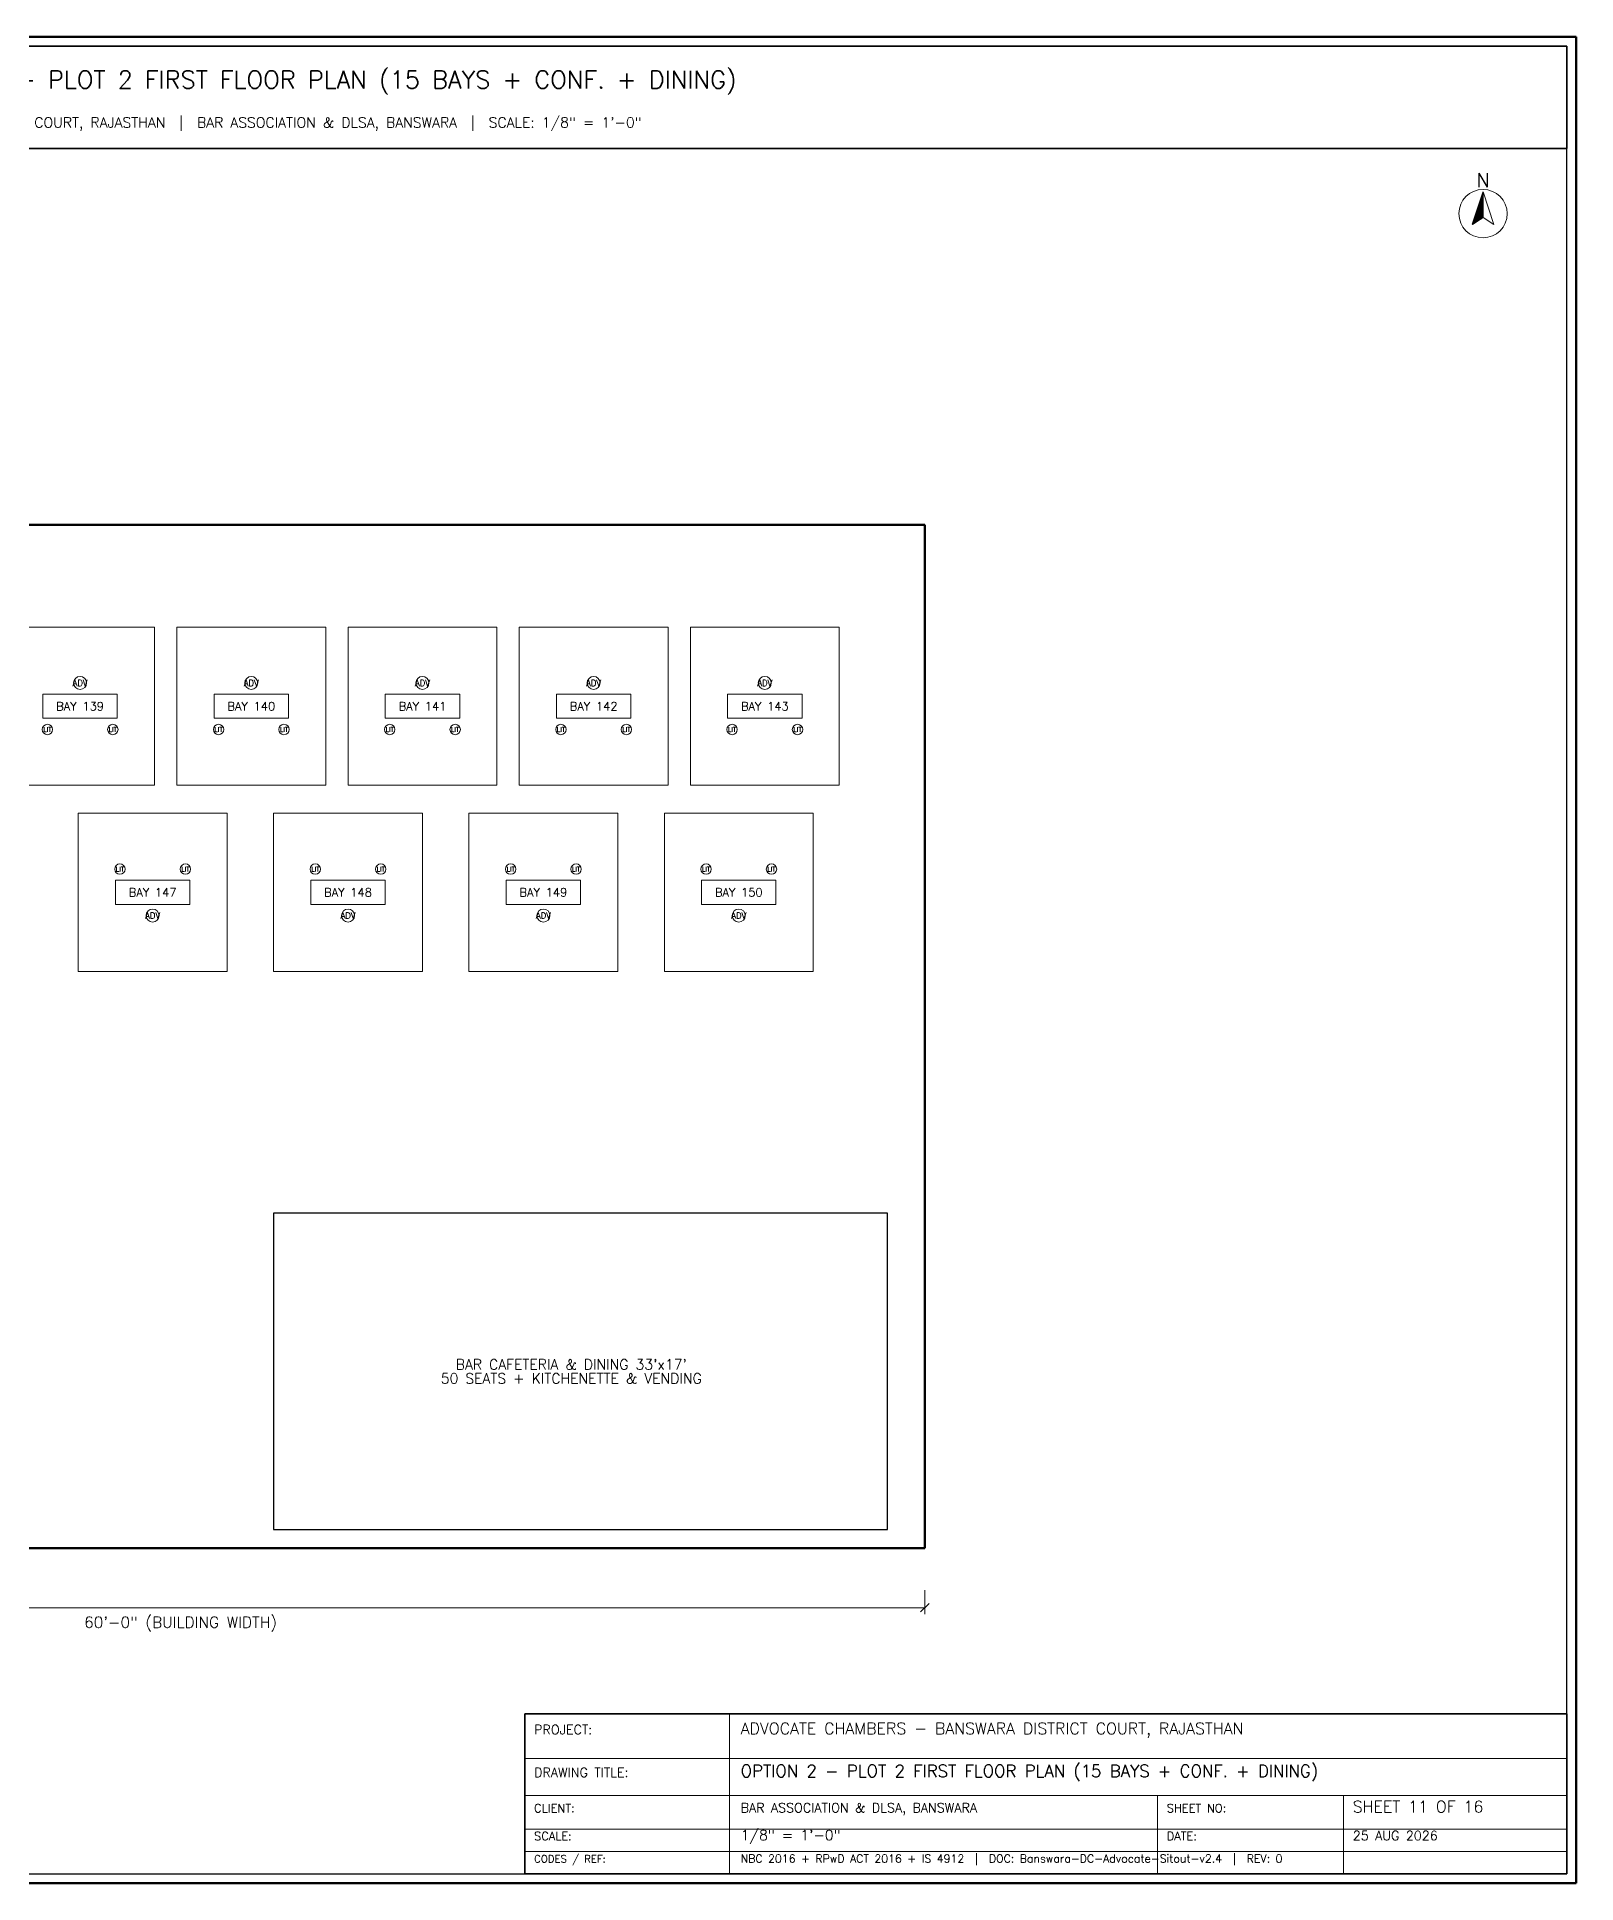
# Model space of a CAD drawing. Header units: inches. Extents: x 0 to 1800, y 0 to 1191.
# Drawn here: x 807 to 1800, y 0 to 1191 of the extents above; entities that cross this region are included whole.
import ezdxf
from ezdxf.enums import TextEntityAlignment as Align

# ---------------------------------------------------------------- set-up
doc = ezdxf.new("R2010")
doc.units = ezdxf.units.IN
doc.header["$MEASUREMENT"] = 0
for name, color, linetype in [('A-BAY', 3, 'Continuous'), ('A-DIM', 4, 'Continuous'), ('A-FURN', 1, 'Continuous'), ('A-JALI', 6, 'Continuous'), ('A-TEXT', 7, 'Continuous'), ('A-TEXT-TTL', 7, 'Continuous'), ('A-TTLB', 7, 'Continuous'), ('A-WALL', 7, 'Continuous')]:
    doc.layers.add(name, color=color, linetype=linetype)
doc.styles.add('SIMPLEX', font='simplex.shx')

msp = doc.modelspace()

# ---------------------------------------------------------------- hatches: boundary and pattern name
at = {"layer": 'A-TTLB'}
h = msp.add_hatch(dxfattribs=at)
h.set_pattern_fill('SOLID')
h.paths.add_polyline_path([(1740, 1090.7), (1733, 1069.6), (1740, 1074.3)])

# ---------------------------------------------------------------- linework, layer by layer
at = {"layer": 'A-BAY', "lineweight": 15}
for p, q in [((883.2, 708), (883.2, 810)), ((993.6, 708), (993.6, 810)), ((1104, 708), (1104, 810)), ((1214.4, 708), (1214.4, 810)), ((1324.8, 708), (1324.8, 810)), ((787.2, 708), (883.2, 708)), ((897.6, 708), (993.6, 708)), ((1008, 708), (1104, 708)), ((1118.4, 708), (1214.4, 708)), ((1228.8, 708), (1324.8, 708)), ((930, 588), (930, 690)), ((1056, 588), (1056, 690)), ((1182, 588), (1182, 690)), ((1308, 588), (1308, 690)), ((834, 588), (930, 588)), ((960, 588), (1056, 588)), ((1086, 588), (1182, 588)), ((1212, 588), (1308, 588))]:
    msp.add_line(p, q, dxfattribs=at)
at = {"layer": 'A-DIM', "lineweight": 30}
msp.add_line((1377.3, 174.9), (1382.7, 180.3), dxfattribs=at)
at = {"layer": 'A-DIM', "lineweight": 13}
msp.add_line((1380, 189), (1380, 173.4), dxfattribs=at)
at = {"layer": 'A-DIM', "lineweight": 18}
msp.add_line((420, 177.6), (1380, 177.6), dxfattribs=at)
at = {"layer": 'A-FURN', "lineweight": 20}
for p, q in [((859.2, 766.8), (811.2, 766.8)), ((811.2, 766.8), (811.2, 751.2)), ((859.2, 751.2), (859.2, 766.8)), ((969.6, 766.8), (921.6, 766.8)), ((921.6, 766.8), (921.6, 751.2)), ((969.6, 751.2), (969.6, 766.8)), ((1080, 766.8), (1032, 766.8)), ((1032, 766.8), (1032, 751.2)), ((1080, 751.2), (1080, 766.8)), ((1190.4, 766.8), (1142.4, 766.8)), ((1142.4, 766.8), (1142.4, 751.2)), ((1190.4, 751.2), (1190.4, 766.8)), ((1300.8, 766.8), (1252.8, 766.8)), ((1252.8, 766.8), (1252.8, 751.2)), ((1300.8, 751.2), (1300.8, 766.8)), ((811.2, 751.2), (859.2, 751.2)), ((921.6, 751.2), (969.6, 751.2)), ((1032, 751.2), (1080, 751.2)), ((1142.4, 751.2), (1190.4, 751.2)), ((1252.8, 751.2), (1300.8, 751.2)), ((906, 646.8), (858, 646.8)), ((858, 646.8), (858, 631.2)), ((906, 631.2), (906, 646.8)), ((1032, 646.8), (984, 646.8)), ((984, 646.8), (984, 631.2)), ((1032, 631.2), (1032, 646.8)), ((1158, 646.8), (1110, 646.8)), ((1110, 646.8), (1110, 631.2)), ((1158, 631.2), (1158, 646.8)), ((1284, 646.8), (1236, 646.8)), ((1236, 646.8), (1236, 631.2)), ((1284, 631.2), (1284, 646.8)), ((858, 631.2), (906, 631.2)), ((984, 631.2), (1032, 631.2)), ((1110, 631.2), (1158, 631.2)), ((1236, 631.2), (1284, 631.2))]:
    msp.add_line(p, q, dxfattribs=at)
at = {"layer": 'A-FURN', "lineweight": 30}
for p, q in [((1356, 432), (960, 432)), ((960, 432), (960, 228)), ((1356, 228), (1356, 432)), ((960, 228), (1356, 228))]:
    msp.add_line(p, q, dxfattribs=at)
at = {"layer": 'A-FURN', "lineweight": 18}
for centre in [(835.2, 774), (945.6, 774), (1056, 774), (1166.4, 774), (1276.8, 774), (882, 624), (1008, 624), (1134, 624), (1260, 624)]:
    msp.add_circle(centre, 4.2, dxfattribs=at)
at = {"layer": 'A-FURN', "lineweight": 15}
for centre in [(814.1, 744), (856.3, 744), (924.5, 744), (966.7, 744), (1034.9, 744), (1077.1, 744), (1145.3, 744), (1187.5, 744), (1255.7, 744), (1297.9, 744), (860.9, 654), (903.1, 654), (986.9, 654), (1029.1, 654), (1112.9, 654), (1155.1, 654), (1238.9, 654), (1281.1, 654)]:
    msp.add_circle(centre, 3.36, dxfattribs=at)
at = {"layer": 'A-JALI', "lineweight": 20}
for p, q in [((787.2, 810), (883.2, 810)), ((897.6, 810), (993.6, 810)), ((897.6, 708), (897.6, 810)), ((1008, 810), (1104, 810)), ((1008, 708), (1008, 810)), ((1118.4, 810), (1214.4, 810)), ((1118.4, 708), (1118.4, 810)), ((1228.8, 810), (1324.8, 810)), ((1228.8, 708), (1228.8, 810)), ((834, 690), (930, 690)), ((834, 588), (834, 690)), ((960, 690), (1056, 690)), ((960, 588), (960, 690)), ((1086, 690), (1182, 690)), ((1086, 588), (1086, 690)), ((1212, 690), (1308, 690)), ((1212, 588), (1212, 690))]:
    msp.add_line(p, q, dxfattribs=at)
at = {"layer": 'A-TTLB', "lineweight": 50}
for p, q in [((1800, 1190.7), (0, 1190.7)), ((1800, 0), (1800, 1190.7)), ((0, 0), (1800, 0))]:
    msp.add_line(p, q, dxfattribs=at)
at = {"layer": 'A-TTLB', "lineweight": 25}
for p, q in [((1794, 1184.7), (6, 1184.7)), ((1794, 6), (1794, 1184.7)), ((6, 6), (1794, 6))]:
    msp.add_line(p, q, dxfattribs=at)
at = {"layer": 'A-TTLB', "lineweight": 35}
for p, q in [((1794, 1184.7), (6, 1184.7)), ((1794, 1118.7), (1794, 1184.7)), ((6, 1118.7), (1794, 1118.7)), ((1794, 109.2), (1122, 109.2)), ((1122, 109.2), (1122, 6)), ((1794, 6), (1794, 109.2)), ((1122, 6), (1794, 6))]:
    msp.add_line(p, q, dxfattribs=at)
at = {"layer": 'A-TTLB', "lineweight": 20}
for p, q in [((1740, 1090.7), (1747, 1069.6)), ((1747, 1069.6), (1740, 1074.3)), ((1254, 6), (1254, 109.2)), ((1122, 80.4), (1794, 80.4)), ((1122, 56.4), (1794, 56.4)), ((1530, 6), (1530, 56.4)), ((1650, 6), (1650, 56.4)), ((1122, 34.8), (1794, 34.8)), ((1122, 20.4), (1794, 20.4))]:
    msp.add_line(p, q, dxfattribs=at)
msp.add_circle((1740, 1076.7), 15.6, dxfattribs=at)
at = {"layer": 'A-WALL', "lineweight": 50}
for p, q in [((1380, 876), (420, 876)), ((1380, 216), (1380, 876)), ((420, 216), (1380, 216))]:
    msp.add_line(p, q, dxfattribs=at)

# ---------------------------------------------------------------- texts
at = {"layer": 'A-BAY', "style": 'SIMPLEX'}
for s, p in [('BAY 139', (835.2, 759)), ('BAY 140', (945.6, 759)), ('BAY 141', (1056, 759)), ('BAY 142', (1166.4, 759)), ('BAY 143', (1276.8, 759)), ('BAY 147', (882, 639)), ('BAY 148', (1008, 639)), ('BAY 149', (1134, 639)), ('BAY 150', (1260, 639))]:
    msp.add_text(s, height=5.4, dxfattribs=at).set_placement(p, align=Align.MIDDLE_CENTER)
at = {"layer": 'A-DIM', "style": 'SIMPLEX'}
msp.add_text('60\'-0" (BUILDING WIDTH)', height=7.2, dxfattribs=at).set_placement((900, 171.8), align=Align.TOP_CENTER)
at = {"layer": 'A-FURN', "style": 'SIMPLEX'}
for s, height, p in [('ADV', 3.96, (835.2, 774)), ('ADV', 3.96, (945.6, 774)), ('ADV', 3.96, (1056, 774)), ('ADV', 3.96, (1166.4, 774)), ('ADV', 3.96, (1276.8, 774)), ('LIT', 3, (814.1, 744)), ('LIT', 3, (856.3, 744)), ('LIT', 3, (924.5, 744)), ('LIT', 3, (966.7, 744)), ('LIT', 3, (1034.9, 744)), ('LIT', 3, (1077.1, 744)), ('LIT', 3, (1145.3, 744)), ('LIT', 3, (1187.5, 744)), ('LIT', 3, (1255.7, 744)), ('LIT', 3, (1297.9, 744)), ('LIT', 3, (860.9, 654)), ('LIT', 3, (903.1, 654)), ('LIT', 3, (986.9, 654)), ('LIT', 3, (1029.1, 654)), ('LIT', 3, (1112.9, 654)), ('LIT', 3, (1155.1, 654)), ('LIT', 3, (1238.9, 654)), ('LIT', 3, (1281.1, 654)), ('ADV', 3.96, (882, 624)), ('ADV', 3.96, (1008, 624)), ('ADV', 3.96, (1134, 624)), ('ADV', 3.96, (1260, 624))]:
    msp.add_text(s, height=height, dxfattribs=at).set_placement(p, align=Align.MIDDLE_CENTER)
at = {"layer": 'A-TEXT', "style": 'SIMPLEX'}
for s, height, p in [('BAR ASSOCIATION & DLSA, BANSWARA', 6, (1261.2, 45.6)), ('1/8" = 1\'-0"', 6.6, (1261.2, 27.6)), ('25 AUG 2026', 6, (1656, 27.6)), ('NBC 2016 + RPwD ACT 2016 + IS 4912  |  DOC: Banswara-DC-Advocate-Sitout-v2.4  |  REV: 0', 5.16, (1261.2, 13.2))]:
    msp.add_text(s, height=height, dxfattribs=at).set_placement(p)
at = {"layer": 'A-TEXT-TTL', "style": 'SIMPLEX'}
for s, height, p in [('SHEET 11 OF 16  -  OPTION 2 - PLOT 2 FIRST FLOOR PLAN (15 BAYS + CONF. + DINING)', 11.4, (900, 1163.1)), ('ADVOCATE CHAMBERS - BANSWARA DISTRICT COURT, RAJASTHAN  |  BAR ASSOCIATION & DLSA, BANSWARA  |  SCALE: 1/8" = 1\'-0"', 6.6, (900, 1135.5)), ('N', 9, (1740, 1098.3)), ("BAR CAFETERIA & DINING 33'x17'", 6.6, (1152, 334.5)), ('50 SEATS + KITCHENETTE & VENDING', 6.6, (1152, 325.5))]:
    msp.add_text(s, height=height, dxfattribs=at).set_placement(p, align=Align.MIDDLE_CENTER)
for s, height, p in [('PROJECT:', 6, (1128, 96)), ('ADVOCATE CHAMBERS - BANSWARA DISTRICT COURT, RAJASTHAN', 7.44, (1261.2, 96)), ('DRAWING TITLE:', 6, (1128, 68.4)), ('OPTION 2 - PLOT 2 FIRST FLOOR PLAN (15 BAYS + CONF. + DINING)', 7.8, (1261.2, 68.4)), ('CLIENT:', 5.4, (1128, 45.6)), ('SHEET NO:', 5.4, (1536, 45.6)), ('SHEET 11 OF 16', 7.44, (1656, 45.6)), ('SCALE:', 5.4, (1128, 27.6)), ('DATE:', 5.4, (1536, 27.6)), ('CODES / REF:', 4.8, (1128, 13.2))]:
    msp.add_text(s, height=height, dxfattribs=at).set_placement(p)

doc.saveas('drawing.dxf')
